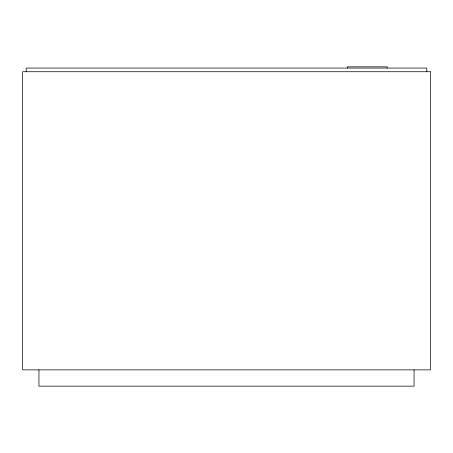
<?xml version="1.0" encoding="UTF-8"?>
<svg xmlns="http://www.w3.org/2000/svg" width="453" height="453" viewBox="0 0 453 453"><rect width="100%" height="100%" fill="white"/><g stroke="black" fill="none" stroke-linecap="round" stroke-linejoin="round"><path stroke-width="0.68" d="M426.8 71.727L426.8 68.063L26.2 68.063L26.2 71.727M414.059 369.869L414.059 386.16L38.941 386.16L38.941 369.869M387.179 68.063L387.179 66.84L347.451 66.84L347.451 68.063M430.35 71.727L22.65 71.727L22.65 369.869L430.35 369.869L430.35 71.727"/></g></svg>
